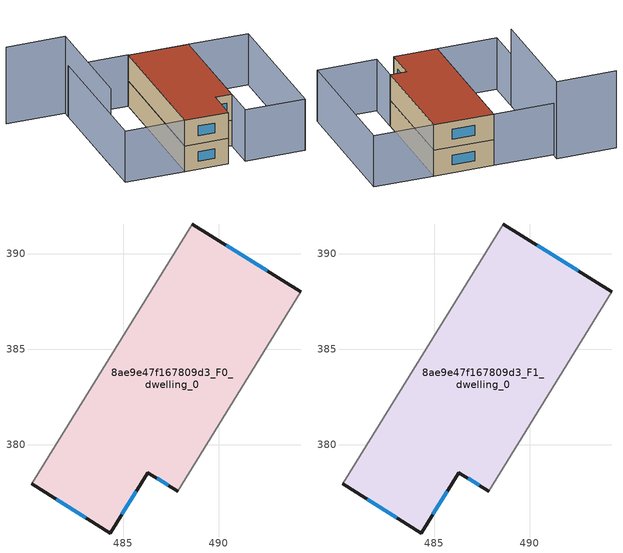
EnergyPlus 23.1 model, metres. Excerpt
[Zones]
8ae9e47f167809d3_F0_dwelling_0
 floor ground (EU_floor_Construction): 494.3,388 487.86,377.57 486.3,378.54 484.33,375.38 480.21,377.95 488.62,391.55 z0
 wall outside (EU_wall_Construction): 480.21,377.95 484.33,375.38 486.3,378.54 487.86,377.57 / 494.3,388 488.62,391.55 z0:3
 wall adiabatic (EU_wall_Construction): 487.86,377.57 494.3,388 / 488.62,391.55 480.21,377.95 z0:3
 window (EU_Window_Construction): 486.79,378.24 487.37,377.87 / 484.94,376.36 485.69,377.55 / 481.49,377.15 483.04,376.18 / 492.53,389.1 490.39,390.44 z0.93:2.07
8ae9e47f167809d3_F1_dwelling_0
 floor to 8ae9e47f167809d3_F0_dwelling_0 (EU_floor_Construction): 494.3,388 487.86,377.57 486.3,378.54 484.33,375.38 480.21,377.95 488.62,391.55 z3
 wall outside (EU_wall_Construction): 480.21,377.95 484.33,375.38 486.3,378.54 487.86,377.57 / 494.3,388 488.62,391.55 z3:6
 wall adiabatic (EU_wall_Construction): 487.86,377.57 494.3,388 / 488.62,391.55 480.21,377.95 z3:6
 window (EU_Window_Construction): 486.79,378.24 487.37,377.87 / 484.94,376.36 485.69,377.55 / 481.49,377.15 483.04,376.18 / 492.53,389.1 490.39,390.44 z3.93:5.07
 roof outside (EU_roof_Construction): 487.86,377.57 494.3,388 488.62,391.55 480.21,377.95 484.33,375.38 486.3,378.54 z6
shading: 491.56,370.81 499.99,384.44 / 500.01,384.47 491.58,370.84 / 491.58,370.84 485.88,374.36 / 485.88,374.36 494.3,388 / 494.3,388 500.01,384.47 / 488.64,391.58 480.21,377.95 / 480.21,377.95 474.51,381.47 / 474.51,381.47 482.93,395.11 / 482.93,395.11 488.64,391.58 z0:6; 477.8,399.39 483.43,395.91 / 483.43,395.91 476.67,384.97 z0:9
[Building]
EU S2 Campaign: North Axis=0; Terrain=City; Solar Distribution=FullExterior
[Site:Location]
Montreal-Trudeau.Intl.AP: Latitude=45.4667; Longitude=-73.75; Time Zone=-5; Elevation=36
[SizingPeriod:WeatherFileDays]
AnnualSizingPeriod: Begin Month=1; Begin Day of Month=1; End Month=12; End Day of Month=31; Day of Week for Start Day=Monday; Use Weather File Daylight Saving Period=No; Use Weather File Rain and Snow Indicators=No
[MATERIAL]
EU_InternalMass_Material: Roughness=MediumRough; Thickness=0.1; Conductivity=1; Density=1800; Specific Heat=900; Thermal Absorptance=0.9; Solar Absorptance=0.7; Visible Absorptance=0.7
[MATERIAL:NOMASS] Roughness=MediumRough; Thermal Absorptance=0.9; Solar Absorptance=0.7; Visible Absorptance=0.7
Name | Thermal Resistance
EU_wall_NoMass; EU_floor_NoMass | 1.36485
EU_roof_NoMass | 2.55992
[WINDOWMATERIAL:SIMPLEGLAZINGSYSTEM]
EU_Window_SimpleGlazing: UFactor=3.92339; Solar Heat Gain Coefficient=0.8; Visible Transmittance=0.8
[CONSTRUCTION]
EU_wall_Construction: EU_wall_NoMass
EU_roof_Construction: EU_roof_NoMass
EU_floor_Construction: EU_floor_NoMass
EU_Window_Construction: EU_Window_SimpleGlazing
EU_InternalMass_Construction: EU_InternalMass_Material
[ZONE] Type=1; Multiplier=1; Ceiling Height=autocalculate; Volume=300.962; Floor Area=autocalculate; Part of Total Floor Area=Yes
8ae9e47f167809d3_F0_dwelling_0; 8ae9e47f167809d3_F1_dwelling_0
[INTERNALMASS] Construction=EU_InternalMass_Construction; Surface Area=100.321
Name | Zone or ZoneList
8ae9e47f167809d3_F0_dwelling_0_EU_InternalMass | 8ae9e47f167809d3_F0_dwelling_0
8ae9e47f167809d3_F1_dwelling_0_EU_InternalMass | 8ae9e47f167809d3_F1_dwelling_0
[OTHEREQUIPMENT] Fuel Type=Electricity; Design Level Calculation Method=Watts/Area; Power per Zone Floor Area=1; Fraction Latent=0; Fraction Radiant=0; Fraction Lost=0; Carbon Dioxide Generation Rate=0; EndUse Subcategory=EU_Step8_InternalGains
Name | Zone or ZoneList or Space or SpaceList | Schedule
EU_Step8_InternalGain_8ae9e47f167809d3_F0_dwelling_0_f000 | 8ae9e47f167809d3_F0_dwelling_0 | EU_Step8_GainSchedule_8ae9e47f167809d3_F0_dwelling_0_f000
EU_Step8_InternalGain_8ae9e47f167809d3_F1_dwelling_0_f000 | 8ae9e47f167809d3_F1_dwelling_0 | EU_Step8_GainSchedule_8ae9e47f167809d3_F1_dwelling_0_f000
[ZONEVENTILATION:DESIGNFLOWRATE] Schedule=EU_AlwaysOn; Design Flow Rate Calculation Method=AirChanges/Hour; Air Changes per Hour=0.860309; Ventilation Type=Natural; Fan Pressure Rise=0; Fan Total Efficiency=1; Constant Term Coefficient=1; Temperature Term Coefficient=0; Velocity Term Coefficient=0; Velocity Squared Term Coefficient=0; Minimum Indoor Temperature=-100; Maximum Indoor Temperature=100; Delta Temperature=-100; Minimum Outdoor Temperature=-100; Maximum Outdoor Temperature=100; Maximum Wind Speed=40
Name | Zone or ZoneList or Space or SpaceList
EU_ConstantAir_8ae9e47f167809d3_F0_dwelling_0 | 8ae9e47f167809d3_F0_dwelling_0
EU_ConstantAir_8ae9e47f167809d3_F1_dwelling_0 | 8ae9e47f167809d3_F1_dwelling_0
[HVACTEMPLATE:THERMOSTAT] Constant Heating Setpoint=20; Constant Cooling Setpoint=50
EU_HeatOnly_8ae9e47f167809d3_F0_dwelling_0; EU_HeatOnly_8ae9e47f167809d3_F1_dwelling_0
[HVACTEMPLATE:ZONE:IDEALLOADSAIRSYSTEM] System Availability Schedule=EU_AlwaysOn; Maximum Heating Supply Air Temperature=50; Minimum Cooling Supply Air Temperature=13; Maximum Heating Supply Air Humidity Ratio=0.0156; Minimum Cooling Supply Air Humidity Ratio=0.0077; Heating Limit=NoLimit; Cooling Limit=NoLimit; Heating Availability Schedule=EU_AlwaysOn; Cooling Availability Schedule=EU_CoolingOff; Dehumidification Control Type=ConstantSensibleHeatRatio; Cooling Sensible Heat Ratio=0.7; Dehumidification Setpoint=60; Humidification Control Type=None; Humidification Setpoint=30; Outdoor Air Method=None; Outdoor Air Flow Rate per Person=0.00944; Outdoor Air Flow Rate per Zone Floor Area=0; Outdoor Air Flow Rate per Zone=0; Demand Controlled Ventilation Type=None; Outdoor Air Economizer Type=NoEconomizer; Heat Recovery Type=None; Sensible Heat Recovery Effectiveness=0.7; Latent Heat Recovery Effectiveness=0.65
Name | Template Thermostat
8ae9e47f167809d3_F0_dwelling_0 | EU_HeatOnly_8ae9e47f167809d3_F0_dwelling_0
8ae9e47f167809d3_F1_dwelling_0 | EU_HeatOnly_8ae9e47f167809d3_F1_dwelling_0
[SIZING:ZONE] Zone Cooling Design Supply Air Temperature Input Method=SupplyAirTemperature; Zone Cooling Design Supply Air Temperature=13; Zone Heating Design Supply Air Temperature Input Method=SupplyAirTemperature; Zone Heating Design Supply Air Temperature=50; Zone Cooling Design Supply Air Humidity Ratio=0.008; Zone Heating Design Supply Air Humidity Ratio=0.008; Cooling Design Air Flow Method=DesignDay; Cooling Design Air Flow Rate=0; Cooling Minimum Air Flow per Zone Floor Area=0.000762; Cooling Minimum Air Flow=0; Cooling Minimum Air Flow Fraction=0.2; Heating Design Air Flow Method=DesignDay; Heating Design Air Flow Rate=0; Heating Maximum Air Flow per Zone Floor Area=0.002032; Heating Maximum Air Flow=0.141576; Heating Maximum Air Flow Fraction=0.3; Account for Dedicated Outdoor Air System=No; Dedicated Outdoor Air System Control Strategy=NeutralSupplyAir; Dedicated Outdoor Air Low Setpoint Temperature for Design=autosize; Dedicated Outdoor Air High Setpoint Temperature for Design=autosize; Zone Load Sizing Method=Sensible Load Only No Latent Load; Zone Latent Cooling Design Supply Air Humidity Ratio Input Method=HumidityRatioDifference; Zone Cooling Design Supply Air Humidity Ratio Difference=0.005; Zone Latent Heating Design Supply Air Humidity Ratio Input Method=HumidityRatioDifference; Zone Humidification Design Supply Air Humidity Ratio Difference=0.005
8ae9e47f167809d3_F0_dwelling_0; 8ae9e47f167809d3_F1_dwelling_0
[SCHEDULE:CONSTANT]
Name | Hourly Value
EU_AlwaysOn | 1
EU_CoolingOff | 0
[SCHEDULE:FILE] Column Number=1; Rows to Skip at Top=0; Number of Hours of Data=8760; Column Separator=Comma; Interpolate to Timestep=No; Minutes per Item=60; Adjust Schedule for Daylight Savings=Yes
Name | File
EU_Step8_GainSchedule_8ae9e47f167809d3_F0_dwelling_0_f000 | ../../schedules/8ae9e47f167809d3/8ae9e47f167809d3_F0_dwelling_0_f000_gain.csv
EU_Step8_GainSchedule_8ae9e47f167809d3_F1_dwelling_0_f000 | ../../schedules/8ae9e47f167809d3/8ae9e47f167809d3_F1_dwelling_0_f000_gain.csv
